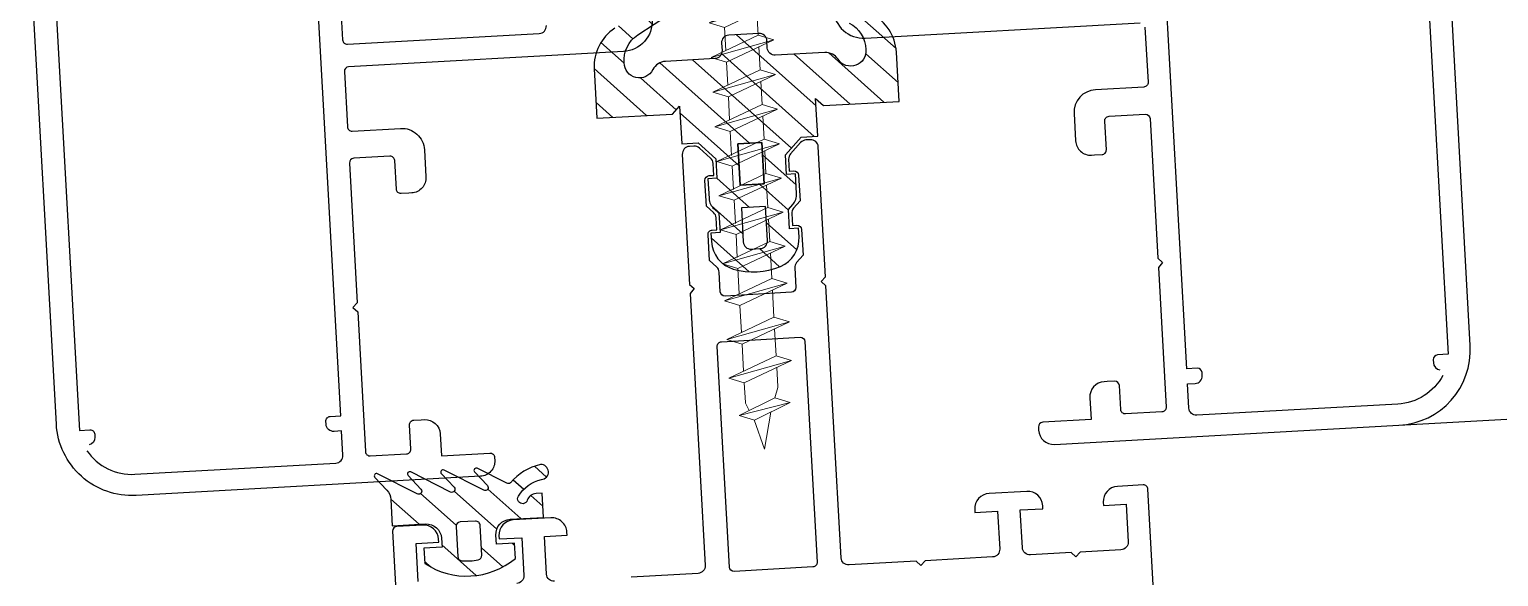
# Model space of a CAD drawing. Header units: millimetres. Extents: x 62878 to 70819, y -67946 to -61850.
# Drawn here: x 65421.4 to 65431.11, y -61867.09 to -61863.47 of the extents above; entities that cross this region are included whole.
import ezdxf

# ---------------------------------------------------------------- set-up
doc = ezdxf.new("R2010")
doc.units = ezdxf.units.MM
doc.layers.add('DOGRAMA', color=171, linetype='Continuous', lineweight=0)
pattern_1 = [(318.1812695789886, (65316.93944634878, -61880.6835361306), (-0.105850711643567, -0.1183097178787543), [])]

# ---------------------------------------------------------------- blocks, each defined once
blk = doc.blocks.new('a2we')
at = {"lineweight": 5, "ltscale": 0.5}
for p, q in [((-196.0144480926461, -415.2868589025547), (-196.5925912144022, -417.2488821181558)), ((-196.0144480926461, -415.2868589025547), (-195.4639709594615, -417.7110762494052)), ((-197.5747968978259, -417.6063757508618), (-196.5747276986959, -417.2423803302317)), ((-196.5747276986959, -417.2423803302317), (-194.1582851917165, -418.2620245979042)), ((-194.1582851917165, -418.2620245979042), (-197.5747968978259, -417.6063757508618)), ((-195.1583543907882, -418.6260200186506), (-197.5747968978259, -417.6063757508618)), ((-197.1143788935161, -419.7428166739272), (-197.1143788935161, -418.4283854465556)), ((-196.8896500078097, -417.895480952812), (-197.0961171580722, -418.3448917148726)), ((-194.1582851917165, -418.2620245979042), (-195.1583543907882, -418.6260200186506)), ((-195.1583543907882, -418.6260200186506), (-194.9264251741961, -419.2953524503964)), ((-194.9154016761394, -420.634479622855), (-194.9154016761394, -419.3608343693425)), ((-198.1144480926461, -420.1068120946153), (-197.1143788935161, -419.7428166739268)), ((-194.9154016761721, -421.4039929561312), (-198.1144480926461, -420.1068120946153)), ((-193.9153324771005, -421.0399975355008), (-198.1144480926461, -420.1068120946153)), ((-197.1143788935161, -419.7428166739268), (-193.9153324771005, -421.0399975355008)), ((-197.1143788935161, -419.7428166739268), (-193.9153324771005, -421.0399975355008)), ((-197.1143788935161, -422.2969096404012), (-197.1143788935162, -420.512330007273)), ((-193.9153324771005, -421.0399975355008), (-194.9154016761721, -421.4039929561312)), ((-194.9154016761721, -423.1885725893157), (-194.9154016761721, -421.4039929561312)), ((-198.1144480926461, -422.6609050610894), (-197.1143788935161, -422.2969096404012)), ((-197.1143788935161, -422.2969096404012), (-193.9153324771005, -423.594090501975)), ((-197.1143788935161, -422.2969096404012), (-193.9153324771005, -423.594090501975)), ((-194.9154016761721, -423.9580859226053), (-198.1144480926461, -422.6609050610894)), ((-193.9153324771005, -423.594090501975), (-198.1144480926461, -422.6609050610894)), ((-197.1143788935161, -424.8510026068752), (-197.1143788935162, -423.0664229737469)), ((-193.9153324771005, -423.594090501975), (-194.9154016761721, -423.9580859226053)), ((-194.9154016761721, -425.7426655557898), (-194.9154016761721, -423.9580859226053)), ((-198.1144480926461, -425.2149980275636), (-197.1143788935161, -424.8510026068752)), ((-194.9154016761721, -426.5121788890793), (-198.1144480926461, -425.2149980275636)), ((-193.9153324771005, -426.1481834684492), (-198.1144480926461, -425.2149980275636)), ((-197.1143788935161, -424.8510026068752), (-193.9153324771005, -426.1481834684492)), ((-197.1143788935161, -424.8510026068752), (-193.9153324771005, -426.1481834684492)), ((-197.1143788935161, -427.3050955733496), (-197.1143788935162, -425.6205159402211)), ((-193.9153324771005, -426.1481834684492), (-194.9154016761721, -426.5121788890793)), ((-194.9154016761721, -428.1967585222638), (-194.9154016761721, -426.5121788890793)), ((-198.1144480926461, -427.669090994038), (-197.1143788935161, -427.3050955733496)), ((-194.9154016761721, -428.9662718555534), (-198.1144480926461, -427.669090994038)), ((-193.9153324771005, -428.6022764349236), (-198.1144480926461, -427.669090994038)), ((-197.1143788935161, -427.3050955733496), (-193.9153324771005, -428.6022764349236)), ((-197.1143788935161, -427.3050955733496), (-193.9153324771005, -428.6022764349236)), ((-197.1143788935161, -429.5591885398237), (-197.1143788935161, -428.0237477951896)), ((-193.9153324771005, -428.6022764349236), (-194.9154016761721, -428.9662718555534)), ((-194.9154016761721, -430.450851488738), (-194.9154016761721, -428.9662718555534)), ((-198.1144480926461, -429.9231839605702), (-197.1143788935161, -429.5591885398237)), ((-194.9154016761721, -431.2203648220857), (-198.1144480926461, -429.9231839605702)), ((-193.9153324771005, -430.8563694013976), (-198.1144480926461, -429.9231839605702)), ((-197.1143788935161, -429.5591885398237), (-193.9153324771005, -430.8563694013976)), ((-197.1143788935161, -429.5591885398237), (-193.9153324771005, -430.8563694013976)), ((-197.1143788935161, -431.8132815063559), (-197.1143788935161, -430.2778407616635)), ((-193.9153324771005, -430.8563694013976), (-194.9154016761721, -431.2203648220857)), ((-198.1144480926461, -432.177276926986), (-197.1143788935161, -431.8132815063559)), ((-197.1143788935161, -431.8132815063559), (-193.9153324771005, -433.1104623678716)), ((-197.1143788935161, -431.8132815063559), (-193.9153324771005, -433.1104623678716)), ((-194.9154016761721, -432.7049444552304), (-194.9154016761721, -431.2203648220857)), ((-194.9154016761721, -433.4744577885599), (-198.1144480926461, -432.177276926986)), ((-193.9153324771005, -433.1104623678716), (-198.1144480926461, -432.177276926986)), ((-197.1143788935161, -434.0673744728301), (-197.1143788935161, -432.5319337281958)), ((-198.1144480926461, -434.4313698935184), (-197.1143788935161, -434.0673744728301)), ((-197.1143788935161, -434.0673744728301), (-193.9153324771005, -435.364555334404)), ((-197.1143788935161, -434.0673744728301), (-193.9153324771005, -435.364555334404)), ((-193.9153324771005, -433.1104623678716), (-194.9154016761721, -433.4744577885599)), ((-194.9154016761721, -434.9590374217446), (-194.9154016761721, -433.4744577885599)), ((-194.9154016761721, -435.7285507550341), (-198.1144480926461, -434.4313698935184)), ((-193.9153324771005, -435.364555334404), (-198.1144480926461, -434.4313698935184)), ((-197.1143788935161, -436.3642339800811), (-197.1143788935161, -434.7860266946118)), ((-193.9153324771005, -435.364555334404), (-194.9154016761721, -435.7285507550341)), ((-194.9154016761721, -437.2558969289955), (-194.9154016761721, -435.7285507550341)), ((-198.1144480926461, -436.7282294008277), (-197.1143788935161, -436.3642339800811)), ((-194.9154016761721, -438.0254102623434), (-198.1144480926461, -436.7282294008277)), ((-193.9153324771005, -437.6614148416551), (-198.1144480926461, -436.7282294008277)), ((-197.1143788935161, -436.3642339800811), (-193.9153324771005, -437.6614148416551)), ((-197.1143788935161, -436.3642339800811), (-193.9153324771005, -437.6614148416551)), ((-197.1143788935161, -438.6610934873901), (-197.1143788935161, -437.1337473134849)), ((-193.9153324771005, -437.6614148416551), (-194.9154016761721, -438.0254102623434)), ((-198.1144480926461, -439.0250889080787), (-197.1143788935161, -438.6610934873901)), ((-197.1143788935161, -438.6610934873901), (-193.9153324771005, -439.9582743489061)), ((-197.1143788935161, -438.6610934873901), (-193.9153324771005, -439.9582743489061)), ((-194.9154016761721, -439.5527564362646), (-194.9154016761721, -438.0254102623434)), ((-194.9154016761721, -440.3222697695944), (-198.1144480926461, -439.0250889080787)), ((-193.9153324771005, -439.9582743489061), (-198.1144480926461, -439.0250889080787)), ((-197.1143788935161, -440.9579529946993), (-197.1143788935161, -439.430606820736)), ((-193.9153324771005, -439.9582743489061), (-194.9154016761721, -440.3222697695944)), ((-194.9154016761721, -441.849615943574), (-194.9154016761721, -440.3222697695944)), ((-198.1144480926461, -441.3219484153295), (-197.1143788935161, -440.9579529946993)), ((-194.9154016761721, -442.6191292769035), (-198.1144480926461, -441.3219484153295)), ((-193.9153324771005, -442.2551338562151), (-198.1144480926461, -441.3219484153295)), ((-197.1143788935161, -440.9579529946993), (-193.9153324771005, -442.2551338562151)), ((-197.1143788935161, -443.2537258831643), (-197.1143788935161, -441.7274663280053)), ((-193.9153324771005, -442.2551338562151), (-194.9154016761721, -442.6191292769035)), ((-194.9154016761721, -444.1453888320787), (-194.9154016761721, -442.6191292769035)), ((-198.1144480926461, -443.6177213039109), (-197.1143788935161, -443.2537258831643)), ((-194.9154016761721, -444.9149021654266), (-198.1144480926461, -443.6177213039109)), ((-193.9153324771005, -444.5509067447383), (-198.1144480926461, -443.6177213039109)), ((-197.1143788935161, -443.2537258831643), (-193.9153324771005, -444.5509067447383)), ((-197.1143788935161, -445.5538642814245), (-197.1143788935161, -444.0232392165685)), ((-193.9153324771005, -444.5509067447383), (-194.9154016761721, -444.9149021654266)), ((-198.1144480926461, -445.9178597020545), (-197.1143788935161, -445.5538642814245)), ((-197.1143788935161, -445.5538642814245), (-193.9153324771005, -446.8510451429402)), ((-197.1143788935161, -445.5538642814245), (-193.9153324771005, -446.8510451429402)), ((-194.9154016761721, -446.4455272302989), (-194.9154016761721, -444.9149021654266)), ((-193.9153324771005, -446.8510451429402), (-198.1144480926461, -445.9178597020545)), ((-194.9154016761721, -447.2150405636282), (-198.1144480926461, -445.9178597020545)), ((-197.1143788935161, -447.8540026795677), (-197.1143788935161, -446.3233776147298)), ((-193.9153324771005, -446.8510451429402), (-194.9154016761721, -447.2150405636282)), ((-194.9154016761721, -448.7456656284821), (-194.9154016761721, -447.2150405636282)), ((-197.1143788935161, -447.8540026795677), (-198.1144480926461, -448.2179981003141)), ((-194.9154016761721, -449.5151789618299), (-198.1144480926461, -448.2179981003141)), ((-198.1144480926461, -448.2179981003141), (-193.9153324771005, -449.1511835411412)), ((-193.9153324771005, -449.1511835411412), (-197.1143788935161, -447.8540026795677)), ((-197.1143788935161, -450.1541410778275), (-197.1143788935161, -448.6235160129718)), ((-193.9153324770423, -449.1511835411412), (-194.9154016761721, -449.5151789618299)), ((-194.9154016761723, -451.0458040266858), (-194.9154016761721, -449.5151789618299)), ((-198.1144480926461, -450.5181364984577), (-197.1143788935161, -450.1541410778275)), ((-194.9154016761721, -451.8153173600317), (-198.1144480926461, -450.5181364984577)), ((-193.9153324770423, -451.4513219393434), (-198.1144480926461, -450.5181364984577)), ((-197.1143788935161, -450.1541410778275), (-193.9153324770423, -451.4513219393434)), ((-197.1143788935161, -453.2868589025547), (-197.1143788935162, -450.9236544111328)), ((-193.9153324770423, -451.4513219393434), (-194.9154016761721, -451.8153173600317)), ((-194.9154016761721, -453.2868589025547), (-194.9154016761721, -451.8153173600317)), ((-192.7980524524961, -453.2868589025547), (-199.230843732796, -453.2868589025547)), ((-199.230843732796, -454.5827171301502), (-199.230843732796, -453.2868589025547)), ((-192.7980524524961, -454.5827171301502), (-192.7980524524961, -453.2868589025547))]:
    blk.add_line(p, q, dxfattribs=at)
blk.add_lwpolyline([(-196.4690204826777, -455.6637351848848), (-196.1125089353335, -455.3998333582319), (-195.9163872499585, -455.3998333582319), (-195.5598757026143, -455.6637351848848)], dxfattribs=at)
for centre, radius, start, end in [((-196.9143788935627, -418.4283854465556), 0.2, 155.3251238657465, 180), ((-195.115401676151, -419.3608343693425), 0.2, 0, 19.11162363728389), ((-195.6603624057317, -449.5292358589606), 6.187568978619671, 234.757305859688, 262.4904896380407), ((-196.3685337795604, -449.5292358589606), 6.187568978619673, 277.5095103619591, 305.2426941403116)]:
    blk.add_arc(centre, radius, start, end, dxfattribs=at)

msp = doc.modelspace()

# ---------------------------------------------------------------- hatches: boundary and pattern name
at = {"layer": 'DOGRAMA', "lineweight": -2}
h = msp.add_hatch(dxfattribs=at)
h.set_pattern_fill('ANSI31', color=256, scale=0.05, angle=691.1789578789887, style=0)
h.set_pattern_definition(pattern_1)
edge = h.paths.add_edge_path(flags=16)
edge.add_arc((65426.16725223663, -61864.87612544267), 0.04999999998819283, 183.1812695682473, 273.1812695682473)
edge.add_line((65426.17002699183, -61864.92604839063), (65426.22993452938, -61864.92271868436))
edge.add_arc((65426.22715977419, -61864.87279573637), 0.05000000002411278, 273.181269557609, 363.181269557609)
edge.add_line((65426.27708272218, -61864.87002098118), (65426.26459632369, -61864.64536771535))
edge.add_line((65426.26459632369, -61864.64536771535), (65426.10484289019, -61864.65424693201))
edge.add_line((65426.10484289019, -61864.65424693201), (65426.11732928867, -61864.87890019787))
h.paths.add_polyline_path([(65426.09651862457, -61864.50447808811), (65426.25627205805, -61864.49559887144), (65426.24101090443, -61864.22102265764), (65426.08125747085, -61864.22990187432)], flags=16)
edge = h.paths.add_edge_path()
edge.add_arc((65426.28630727511, -61864.85579157438), 0.2000000000085256, 292.6150507041485, 363.1812695861684)
edge.add_line((65426.48599906697, -61864.84469255351), (65426.48287444632, -61864.78847488214))
edge.add_line((65426.48287444632, -61864.78847488214), (65426.42296690873, -61864.7918045884))
edge.add_line((65426.42296690873, -61864.7918045884), (65426.41584775972, -61864.66371800844))
edge.add_line((65426.41584775972, -61864.66371800844), (65426.44480681922, -61864.63135036442))
edge.add_arc((65426.3702810127, -61864.56467275084), 0.09999999995001078, 318.1812695971738, 363.181269594147)
edge.add_line((65426.47012690858, -61864.5591232404), (65426.46289620877, -61864.42902965678))
edge.add_line((65426.46289620877, -61864.42902965678), (65426.40298867123, -61864.43235936303))
edge.add_line((65426.40298867123, -61864.43235936303), (65426.39586952222, -61864.30427278308))
edge.add_line((65426.39586952222, -61864.30427278308), (65426.50121341646, -61864.18652953679))
edge.add_line((65426.50121341646, -61864.18652953679), (65426.60933081725, -61864.1805202899))
edge.add_line((65426.60933081725, -61864.1805202899), (65426.59545704122, -61863.93090555003))
edge.add_line((65426.59545704122, -61863.93090555003), (65426.64815474437, -61863.97805374283))
edge.add_line((65426.64815474437, -61863.97805374283), (65427.14738422402, -61863.95030619072))
edge.add_line((65427.14738422402, -61863.95030619072), (65427.12924884771, -61863.62401742682))
edge.add_arc((65426.82971115992, -61863.64066595806), 0.3000000000038233, 3.181269574413443, 63.18126957483195)
edge.add_line((65426.96506195282, -61863.37293444542), (65426.52662294094, -61863.15128303315))
edge.add_arc((65426.51308786165, -61863.17805618442), 0.03000000000463215, 63.18126959164946, 153.1812695916495)
edge.add_line((65426.48631471038, -61863.16452110514), (65426.45924455181, -61863.21806740764))
edge.add_arc((65426.48601770308, -61863.23160248696), 0.03000000001455225, 153.1812695233731, 243.1812695233731)
edge.add_line((65426.47248262376, -61863.25837563822), (65426.81817671911, -61863.43314016047))
edge.add_arc((65426.7279428572, -61863.61162783557), 0.1999999999898045, 1.2616722410542138, 63.18126958258631, ccw=False)
edge.add_arc((65426.82842339153, -61863.61749663728), 0.1000000000183965, -146.8187304233707, 5.896117168842579, ccw=False)
edge.add_arc((65426.6610347373, -61863.7269545672), 0.0999999999576635, 33.18126957985147, 93.18126958142851)
edge.add_line((65426.65548522687, -61863.62710867131), (65426.3291939119, -61863.64524418941))
edge.add_arc((65426.32641915669, -61863.59532124143), 0.05000000001079462, 183.181269575184, 273.18126958350877, ccw=False)
edge.add_line((65426.27649620871, -61863.59809599664), (65426.27372227846, -61863.54818789099))
edge.add_arc((65426.22379933047, -61863.55096264619), 0.05000000001725181, 3.181269566396494, 93.1812695663965)
edge.add_line((65426.22102457527, -61863.50103969821), (65426.02133278344, -61863.5121387191))
edge.add_arc((65426.02410753862, -61863.56206166708), 0.05000000000877572, 93.18126954188484, 183.1812695418848)
edge.add_line((65425.97418459065, -61863.56483642226), (65425.97695852093, -61863.61474452792))
edge.add_arc((65425.92703557298, -61863.61751928312), 0.04999999998819283, -86.81873043175278, 3.1812695682472736, ccw=False)
edge.add_line((65425.92981032818, -61863.66744223108), (65425.60351901321, -61863.6855777492))
edge.add_arc((65425.60906852363, -61863.78542364515), 0.1000000000135169, 93.18126957541531, 153.1812695742463)
edge.add_arc((65425.43058084853, -61863.69518978321), 0.09999999998844493, 180.4664219821648, 333.18126957604454, ccw=False)
edge.add_arc((65425.52979210603, -61863.67822196063), 0.1999999999921212, 123.18126958005169, 185.1008669215455, ccw=False)
edge.add_line((65425.42033417609, -61863.51083330638), (65425.74453173968, -61863.298835699))
edge.add_arc((65425.72811305021, -61863.27372740083), 0.03000000000877559, 303.1812695181627, 393.1812695065324)
edge.add_line((65425.75322134837, -61863.25730871137), (65425.72038396938, -61863.20709211509))
edge.add_arc((65425.69527567123, -61863.22351080458), 0.03000000000854263, 33.18126956826367, 123.1812695682637)
edge.add_line((65425.67885698174, -61863.19840250643), (65425.26768172198, -61863.4672761226))
edge.add_arc((65425.43186861688, -61863.71835910398), 0.2999999999961904, 123.1812695777479, 183.1812695786529)
edge.add_line((65425.1323309291, -61863.73500763524), (65425.15046630541, -61864.06129639914))
edge.add_line((65425.15046630541, -61864.06129639914), (65425.6496957851, -61864.03354884704))
edge.add_line((65425.6496957851, -61864.03354884704), (65425.69684397782, -61863.98085114386))
edge.add_line((65425.69684397782, -61863.98085114386), (65425.71071775391, -61864.23046588369))
edge.add_line((65425.71071775391, -61864.23046588369), (65425.81883515462, -61864.22445663677))
edge.add_line((65425.81883515462, -61864.22445663677), (65425.93657840094, -61864.32980053104))
edge.add_line((65425.93657840094, -61864.32980053104), (65425.94369754995, -61864.45788711098))
edge.add_line((65425.94369754995, -61864.45788711098), (65425.8837900124, -61864.46121681722))
edge.add_line((65425.8837900124, -61864.46121681722), (65425.89102071215, -61864.59131040082))
edge.add_arc((65425.9908666081, -61864.58576089035), 0.1000000000163434, 183.1812696045521, 228.1812696038768)
edge.add_line((65425.92418899448, -61864.66028669693), (65425.9565566385, -61864.68924575635))
edge.add_line((65425.9565566385, -61864.68924575635), (65425.96367578745, -61864.81733233633))
edge.add_line((65425.96367578745, -61864.81733233633), (65425.90376824985, -61864.82066204258))
edge.add_line((65425.90376824985, -61864.82066204258), (65425.90689287061, -61864.87687971396))
edge.add_arc((65426.10658466248, -61864.86578069312), 0.2000000000060472, 183.1812695799247, 253.7474884631098)
edge.add_arc((65426.18228979428, -61864.6060905258), 0.4704999999704453, 253.7474884585307, 292.6150506927401)
h = msp.add_hatch(dxfattribs=at)
h.set_pattern_fill('ANSI31', color=256, scale=0.05, angle=691.1789578789887, style=0)
h.set_pattern_definition(pattern_1)
edge = h.paths.add_edge_path()
edge.add_arc((65423.68838619204, -61866.5871590589), 0.100000000026465, 3.1812696043206756, 43.18126960471818, ccw=False)
edge.add_line((65423.78823208799, -61866.58160954843), (65423.7978370686, -61866.75442081009))
edge.add_line((65423.7978370686, -61866.75442081009), (65424.01749803966, -61866.74221188716))
edge.add_arc((65424.0230475501, -61866.84205778308), 0.0999999999856693, 3.181269588827888, 93.18126958882789, ccw=False)
edge.add_line((65424.12289344602, -61866.83650827264), (65424.12622315226, -61866.89641581022))
edge.add_line((65424.12622315226, -61866.89641581022), (65424.00640807712, -61866.90307522271))
edge.add_line((65424.00640807712, -61866.90307522271), (65424.01195758757, -61867.00292111865))
edge.add_arc((65424.28929723365, -61866.58688900367), 0.4999999999868663, 236.3113719344277, 310.0511672257827)
edge.add_line((65424.61103296313, -61866.9696240561), (65424.60548345271, -61866.86977816017))
edge.add_line((65424.60548345271, -61866.86977816017), (65424.48566837757, -61866.87643757268))
edge.add_line((65424.48566837757, -61866.87643757268), (65424.4823386713, -61866.81653003514))
edge.add_arc((65424.58218456723, -61866.81098052473), 0.1000000000058484, 93.18126957171557, 183.1812695714843, ccw=False)
edge.add_line((65424.57663505682, -61866.7111346288), (65424.79629602787, -61866.69892570586))
edge.add_line((65424.79629602787, -61866.69892570586), (65424.78744594581, -61866.53969645803))
edge.add_line((65424.78744594581, -61866.53969645803), (65424.74802739073, -61866.54188737112))
edge.add_arc((65424.75163457253, -61866.60678720348), 0.06500000001342801, 93.18126959702768, 161.5906051125543)
edge.add_arc((65424.65894447252, -61866.57593642978), 0.03268943073135142, 147.7509904633256, 341.5906051069649, ccw=False)
edge.add_arc((65424.83771913595, -61866.68559022607), 0.2424115900483724, 102.87196379941469, 148.3787362061641, ccw=False)
edge.add_arc((65424.77962072298, -61866.39941031437), 0.05002797726410464, 274.6958746364946, 452.209110931615)
edge.add_arc((65424.86151310065, -61866.7116285259), 0.3717812401706047, 103.0297699993806, 139.6812904895443)
edge.add_arc((65424.56477596977, -61866.45610801978), 0.01999999996497873, 243.1812695942339, 311.56693247170955, ccw=False)
edge.add_line((65424.5557525836, -61866.47395678726), (65424.35938193344, -61866.37468224562))
edge.add_arc((65424.3526143938, -61866.38806882126), 0.01500000000880942, 63.18126960418842, 223.1812696135884)
edge.add_line((65424.34167650822, -61866.39833345273), (65424.42593108069, -61866.48811425752))
edge.add_arc((65424.41134723324, -61866.50180043278), 0.01999999999280479, -116.818730479968, 43.181269523951585, ccw=False)
edge.add_line((65424.40232384703, -61866.51964920027), (65424.13972096242, -61866.38689116857))
edge.add_arc((65424.13295342278, -61866.40027774421), 0.01499999999903339, 63.18126961645221, 223.1812695933226)
edge.add_line((65424.12201553721, -61866.41054237567), (65424.20627010961, -61866.50032318043))
edge.add_arc((65424.19168626218, -61866.51400935572), 0.01999999999680408, -116.81873036814932, 43.181269627540416, ccw=False)
edge.add_line((65424.18266287601, -61866.53185812323), (65423.92005999135, -61866.3991000915))
edge.add_arc((65423.91329245172, -61866.41248666713), 0.01499999999903339, 63.18126961645221, 223.1812695933226)
edge.add_line((65423.90235456614, -61866.4227512986), (65423.98660913862, -61866.51253210338))
edge.add_arc((65423.97202529117, -61866.52621827865), 0.01999999999778379, -116.81873045196159, 43.18126953915089, ccw=False)
edge.add_line((65423.96300190497, -61866.54406704615), (65423.70039902033, -61866.41130901445))
edge.add_arc((65423.69363148067, -61866.42469559007), 0.01499999998940142, 63.18126950442712, 223.1812695135068)
edge.add_line((65423.68269359509, -61866.43496022151), (65423.76130542924, -61866.51872818245))
edge = h.paths.add_edge_path(flags=16)
edge.add_line((65424.3895187916, -61866.94849049608), (65424.37860811812, -61866.75218741842))
edge.add_arc((65424.34865434932, -61866.75385227155), 0.03000000002584965, 3.181269598153307, 93.18126959815332)
edge.add_line((65424.34698949618, -61866.72389850275), (65424.2471436003, -61866.72944801317))
edge.add_arc((65424.24880845343, -61866.75940178195), 0.03000000000365163, 93.18126958659215, 183.181269585821)
edge.add_line((65424.21885468464, -61866.76106663508), (65424.22976535817, -61866.95736971276))
edge.add_arc((65424.25971912693, -61866.95570485963), 0.02999999998226117, 183.1812696027803, 265.4148354353383)
edge.add_arc((65424.28929723379, -61866.58688900373), 0.3999999999334902, 265.4148353883166, 280.9477037246741)
edge.add_arc((65424.35956502282, -61866.95015534924), 0.02999999999829086, 280.9477038094695, 363.1812696289872)

# ---------------------------------------------------------------- linework, layer by layer
msp.add_line((65430.4512323564, -61866.09025654483), (65477.14179107326, -61863.49515997311), dxfattribs=at)
at = {"layer": 'DOGRAMA', "lineweight": -2, "ltscale": 0.5}
for points in [[(65428.77264346518, -61863.45935568503), (65428.79289917823, -61863.82379320517, -0.4142135623730951), (65428.76461026255, -61863.85541182705), (65428.44510339559, -61863.87317026041, 0.4142135623730951), (65428.30365881733, -61864.03126336994), (65428.31364793608, -61864.21098598262, 0.4142135623730951), (65428.41904334246, -61864.30528236812), (65428.43901252159, -61864.30417246603), (65428.48893546959, -61864.30139771081, 0.4142135623730951), (65428.51722438524, -61864.26977908892), (65428.50668031546, -61864.08007188665, -0.4142135623730951), (65428.53496923111, -61864.04845326477), (65428.77459938134, -61864.03513443973, -0.4142135623730951), (65428.80621800324, -61864.06342335539), (65428.85755097462, -61864.98699789275), (65428.88916959656, -61865.01528680837), (65428.86088068088, -61865.04690543031), (65428.91221365231, -61865.97047996767, -0.4142135623730951), (65428.88392473666, -61866.00209858957), (65428.6442945864, -61866.01541741459, -0.4142135623730951), (65428.61267596449, -61865.98712849895), (65428.60379674784, -61865.82737506543, 0.4142135623730951), (65428.57217812591, -61865.7990861498), (65428.52225517797, -61865.80186090498), (65428.50228599883, -61865.80297080707, 0.4142135623730951), (65428.40798961328, -61865.90836621342), (65428.41603640337, -61866.05314276252), (65428.09652953641, -61866.07090119587, 0.4142135623730951), (65428.06824062076, -61866.10251981778), (65428.0693505228, -61866.12248899699, 0.4142135623730951), (65428.17474592922, -61866.21678538249), (65430.4512323564, -61866.09025654483, 0.4142135623730951), (65430.92271428393, -61865.56327951308), (65430.74457499934, -61862.35822625372, 0.4142135623730951)], [(65425.51488797348, -61863.41006921312, -0.4142135623730951), (65425.32629520244, -61863.6208600258), (65423.50909989655, -61863.72186111548, 0.4142135623730951), (65423.4808109809, -61863.7534797374), (65423.50106669391, -61864.11791725755, 0.4142135623730951), (65423.53268531583, -61864.14620617319), (65423.8521921828, -61864.12844773984, -0.4142135623730951), (65424.01028529234, -61864.26989231812), (65424.02027441106, -61864.44961493078, -0.4142135623730951), (65423.92597802559, -61864.55501033714), (65423.90600884641, -61864.5561202392), (65423.85608589843, -61864.55889499444, -0.4142135623730951), (65423.82446727651, -61864.53060607878), (65423.81392320668, -61864.3408988765, 0.4142135623730951), (65423.78230458484, -61864.31260996086), (65423.54267443455, -61864.32592878588, 0.4142135623730951), (65423.51438551895, -61864.3575474078), (65423.56571849036, -61865.28112194514), (65423.53742957464, -61865.31274056705), (65423.56904819659, -61865.3410294827), (65423.62038116797, -61866.26460402003, 0.4142135623730951), (65423.65199978989, -61866.29289293571), (65423.89162994015, -61866.27957411067, 0.4142135623730951), (65423.9199188558, -61866.24795548878), (65423.91103963913, -61866.08820205528, -0.4142135623730951), (65423.93932855476, -61866.05658343337), (65423.98925150274, -61866.05380867816), (65424.00922068189, -61866.05269877608, -0.4142135623730951), (65424.11461608827, -61866.14699516162), (65424.12266287838, -61866.29177171069), (65424.4421697454, -61866.27401327735, -0.4142135623730951), (65424.47378836724, -61866.302302193), (65424.47489826936, -61866.32227137218, -0.4142135623730951), (65424.38060188384, -61866.42766677855), (65422.10411545659, -61866.55419561618, -0.4142135623730951), (65421.57713842487, -61866.08271368862), (65421.3989991403, -61862.87766042927, -0.4142135623730951)], [(65430.74116070649, -61865.76038473747, -0.2621398995659221), (65430.44346304181, -61865.95047229053), (65429.11551262595, -61866.02428077917, -0.4142135623730951), (65429.06281492276, -61865.9771325864), (65429.0539357061, -61865.81737915293), (65429.10385865405, -61865.8146043977, 0.4142135623730951), (65429.15100684676, -61865.76190669452), (65429.14989694472, -61865.74193751534, 0.4142135623730951), (65429.11827832281, -61865.71364859969), (65429.04838619565, -61865.71753325699), (65428.89688456112, -61862.99174029809), (65430.62421856073, -61862.89573376779), (65430.77572019522, -61865.62152672668), (65430.70582806812, -61865.62541138398, 0.4142135623730951), (65430.67753915243, -61865.65703000587), (65430.67864905456, -61865.67699918506, 0.3618128521052944), (65430.7222571799, -61865.72382405703)], [(65421.77941677575, -61866.25848524411, 0.2621398995659221), (65422.09634614206, -61866.41441136187), (65423.42429655788, -61866.34060287324, 0.4142135623730951), (65423.47144475068, -61866.28790517007), (65423.462565534, -61866.12815173659), (65423.41264258605, -61866.13092649178, -0.4142135623730951), (65423.35994488286, -61866.08377829904), (65423.35883498075, -61866.06380911983, -0.4142135623730951), (65423.38712389643, -61866.03219049795), (65423.4570160236, -61866.02830584065), (65423.30551438906, -61863.30251288177), (65421.57818038943, -61863.39851941208), (65421.72968202396, -61866.12431237097), (65421.79957415111, -61866.12042771366, -0.4142135623730951), (65421.83119277303, -61866.14871662932), (65421.83230267513, -61866.16868580852, -0.3618128521052944), (65421.79415224359, -61866.2200548829)], [(65426.71303872464, -61863.34347508804, 0.4142135623730951), (65426.92382953734, -61863.53206785905), (65428.74102484331, -61863.43106676934, -0.4142135623730951)], [(65429.37705308772, -61877.03673720751), (65428.79213468917, -61866.51297977651, 0.4142135623732619), (65428.76051606728, -61866.48469086086), (65428.59077804418, -61866.49412502859, 0.4142135623730951), (65428.49648165869, -61866.59952043492), (65428.49759156076, -61866.61948961412), (65428.64736040464, -61866.61116534848), (65428.66123418074, -61866.8607800883, -0.4142135623730951), (65428.61408598797, -61866.91347779147), (65428.34450206892, -61866.92846146961), (65428.3162131533, -61866.96008009155), (65428.28459453141, -61866.93179117587), (65428.01501061235, -61866.946774854, -0.4142135623730951), (65427.96231290914, -61866.89962666125), (65427.94843913311, -61866.65001192146), (65428.09820797704, -61866.64168765579), (65428.09709807493, -61866.62171847661, 0.4142135623728953), (65427.9917026686, -61866.52742209109), (65427.7420879288, -61866.54129586718, 0.4142135623729619), (65427.64779154327, -61866.64669127353), (65427.64890144534, -61866.6666604527), (65427.79867028926, -61866.65833618707), (65427.81254406529, -61866.90795092691, -0.4142135623731395), (65427.76539587254, -61866.96064863006), (65427.31922547197, -61866.98544711841), (65427.29093655632, -61867.01706574034), (65427.25931793442, -61866.98877682468), (65426.81685986123, -61867.01336897908, -0.4142135623730951), (65426.76416215806, -61866.96622078634), (65426.66427097043, -61865.16899465957), (65426.6326523485, -61865.14070574394), (65426.66094126416, -61865.10908712204), (65426.61321547455, -61864.25041241704, 0.4142135623730951), (65426.56051777137, -61864.20326422427), (65426.5312735855, -61864.20488963826, 0.1989123673795887), (65426.49678543749, -61864.2214737794), (65426.43010782379, -61864.29599958593, 0.1989123673797732), (65426.4174477791, -61864.33211314798), (65426.4218479483, -61864.41128028178), (65426.4518017171, -61864.40961542865, -0.4142135623730951), (65426.48342033897, -61864.43790434429), (65426.49285450671, -61864.60764236739), (65426.45008606136, -61864.65544481132, 0.1989123673797732), (65426.43742601666, -61864.69155837331), (65426.44182618586, -61864.77072550711), (65426.4717799546, -61864.76906065398, -0.4142135623729841), (65426.5033985765, -61864.79734956968), (65426.51283274424, -61864.96708759271), (65426.47006429888, -61865.01489003663, 0.1989123673797501), (65426.45740425417, -61865.05100359867), (65426.46457917857, -61865.18009368046, -0.4142135623729288), (65426.43629026293, -61865.21171230235), (65425.99696832082, -61865.2361301482, -0.4142135623725959), (65425.96534969893, -61865.20784123255), (65425.95817477452, -61865.07875115075, 0.1989123673796753), (65425.94159063337, -61865.04426300272), (65425.89378818949, -61865.00149455735), (65425.88435402177, -61864.83175653427, -0.4142135623736503), (65425.91264293742, -61864.80013791237), (65425.94259670618, -61864.79847305924), (65425.93819653701, -61864.71930592542, 0.1989123673797502), (65425.92161239585, -61864.68481777736), (65425.87380995195, -61864.64204933202), (65425.86437578424, -61864.47231130893, -0.4142135623732063), (65425.89266469987, -61864.44069268703), (65425.92261846863, -61864.4390278339), (65425.91821829946, -61864.35986070007, 0.1989123673796753), (65425.90163415836, -61864.32537255202), (65425.82710835179, -61864.2586949384, 0.1989123673797207), (65425.79099478979, -61864.24603489369), (65425.76175060393, -61864.24766030765, 0.4142135623730951), (65425.71460241118, -61864.30035801085), (65425.76232820078, -61865.15903271582), (65425.79394682267, -61865.18732163149), (65425.76565790705, -61865.21894025338), (65425.86554909465, -61867.01616638014, -0.4142135623730951), (65425.81840090192, -61867.06886408331), (65425.37594282869, -61867.09345623771)], [(65423.968477072, -61867.12160707817), (65423.95460329593, -61866.87199233836), (65424.10437213984, -61866.86366807269), (65424.10326223776, -61866.84369889353, 0.4142135623728953), (65423.99786683137, -61866.74940250801), (65423.82812880831, -61866.75883667573, 0.4142135623729288), (65423.79983989265, -61866.79045529765), (65424.38475829121, -61877.31421272867, 0.4142135623729288)], [(65424.86986489059, -61867.12158443233, -0.4142135623730951), (65424.81716718741, -61867.07443623959), (65424.80329341132, -61866.82482149973), (65424.95306225522, -61866.81649723412), (65424.95195235314, -61866.79652805494, 0.4142135623729619), (65424.84655694679, -61866.70223166942), (65424.59694220695, -61866.71610544549, 0.4142135623728953), (65424.50264582149, -61866.82150085182), (65424.50375572358, -61866.84147003102), (65424.65352456746, -61866.83314576537), (65424.66739834352, -61867.08276050519, -0.4142135623730951), (65424.62025015074, -61867.13545820837)]]:
    msp.add_lwpolyline(points, format="xyb", dxfattribs=at)
at = {"layer": 'DOGRAMA', "linetype": 'ByBlock', "lineweight": -2}
msp.add_lwpolyline([(65423.44917877147, -61863.1843581306), (65423.469157009, -61863.54380335596, 0.4142135623730951), (65423.50077563088, -61863.5720922716), (65424.7688185092, -61863.50161348922, 0.4142135623730951), (65424.81596670198, -61863.44891578607)], format="xyb", dxfattribs=at)
at = {"layer": 'DOGRAMA', "lineweight": -2}
for points in [[(65425.26768172198, -61863.4672761226, 0.2679491924317952), (65425.1323309291, -61863.73500763524), (65425.15046630541, -61864.06129639914), (65425.6496957851, -61864.03354884704), (65425.69684397782, -61863.98085114386), (65425.71071775391, -61864.23046588369), (65425.81883515462, -61864.22445663677), (65425.93657840094, -61864.32980053104), (65425.94369754995, -61864.45788711098), (65425.8837900124, -61864.46121681722), (65425.89102071215, -61864.59131040082, 0.1989123673796753), (65425.92418899448, -61864.66028669693), (65425.9565566385, -61864.68924575635), (65425.96367578745, -61864.81733233633), (65425.90376824985, -61864.82066204258), (65425.90689287061, -61864.87687971396, 0.3180171180316094), (65426.05061044305, -61865.05778821057, 0.1712365548905719), (65426.36321483956, -61865.04041342177, 0.3180171180317411), (65426.48599906697, -61864.84469255351), (65426.48287444632, -61864.78847488214), (65426.42296690873, -61864.7918045884), (65426.41584775972, -61864.66371800844), (65426.44480681922, -61864.63135036442, 0.198912367379756), (65426.47012690858, -61864.5591232404), (65426.46289620877, -61864.42902965678), (65426.40298867123, -61864.43235936303), (65426.39586952222, -61864.30427278308), (65426.50121341646, -61864.18652953679), (65426.60933081725, -61864.1805202899), (65426.59545704122, -61863.93090555003), (65426.64815474437, -61863.97805374283), (65427.14738422402, -61863.95030619072), (65427.12924884771, -61863.62401742682, 0.2679491924317952), (65426.96506195282, -61863.37293444542)], [(65426.81817671911, -61863.43314016047, -0.2769467766270159), (65426.92789436963, -61863.60722412454, -0.7863209524829787), (65426.74472906439, -61863.67222560225, 0.2679491924310053), (65426.65548522687, -61863.62710867131), (65426.3291939119, -61863.64524418941, -0.4142135623730951), (65426.27649620871, -61863.59809599664), (65426.27372227846, -61863.54818789099, 0.4142135623730951), (65426.22102457527, -61863.50103969821), (65426.02133278344, -61863.5121387191, 0.4142135623730951), (65425.97418459065, -61863.56483642226), (65425.97695852093, -61863.61474452792, -0.4142135623730133), (65425.92981032818, -61863.66744223108), (65425.60351901321, -61863.6855777492, 0.2679491924310054), (65425.51982468607, -61863.74030671417, -0.7863209524829787), (65425.33058416198, -61863.69600383415, -0.2769467766270156), (65425.42033417609, -61863.51083330638), (65425.74453173968, -61863.298835699, 0.4142135623726812)]]:
    msp.add_lwpolyline(points, format="xyb", dxfattribs=at)
for points in [[(65426.09651862457, -61864.50447808811), (65426.25627205805, -61864.49559887144), (65426.24101090443, -61864.22102265764), (65426.08125747085, -61864.22990187432)], [(65426.25627205805, -61864.49559887144), (65426.09651862457, -61864.50447808811), (65426.08125747085, -61864.22990187432), (65426.24101090443, -61864.22102265764)]]:
    msp.add_lwpolyline(points, close=True, dxfattribs=at)
for points in [[(65426.11732928867, -61864.87890019787, 0.4142135623730951), (65426.17002699183, -61864.92604839063), (65426.22993452938, -61864.92271868436, 0.4142135623730951), (65426.27708272218, -61864.87002098118), (65426.26459632369, -61864.64536771535), (65426.10484289019, -61864.65424693201)], [(65423.76130542924, -61866.51872818245, -0.176326980708443), (65423.78823208799, -61866.58160954843), (65423.7978370686, -61866.75442081009), (65424.01749803966, -61866.74221188716, -0.4142135623726288), (65424.12289344602, -61866.83650827264), (65424.12622315226, -61866.89641581022), (65424.00640807712, -61866.90307522271), (65424.01195758757, -61867.00292111865, 0.3333333333332321), (65424.61103296313, -61866.9696240561), (65424.60548345271, -61866.86977816017), (65424.48566837757, -61866.87643757268), (65424.4823386713, -61866.81653003514, -0.4142135623730951), (65424.57663505682, -61866.7111346288), (65424.79629602787, -61866.69892570586), (65424.78744594581, -61866.53969645803), (65424.74802739073, -61866.54188737112, 0.3076847592325163), (65424.68996099683, -61866.58625990308, -1.128701775594264), (65424.63129780994, -61866.55849335295, -0.2012120834862478), (65424.78371635086, -61866.44927036192, 0.9785310008383128), (65424.7776923092, -61866.34941951792, 0.1612998685773607), (65424.57804586014, -61866.47107164261, -0.3075716929248266), (65424.5557525836, -61866.47395678726), (65424.35938193344, -61866.37468224562, 0.8390996311771568), (65424.34167650822, -61866.39833345273), (65424.42593108069, -61866.48811425752, -0.8390996311749109), (65424.40232384703, -61866.51964920027), (65424.13972096242, -61866.38689116857, 0.8390996311813727), (65424.12201553721, -61866.41054237567), (65424.20627010961, -61866.50032318043, -0.8390996311751685), (65424.18266287601, -61866.53185812323), (65423.92005999135, -61866.3991000915, 0.8390996311750223), (65423.90235456614, -61866.4227512986), (65423.98660913862, -61866.51253210338, -0.8390996311790603), (65423.96300190497, -61866.54406704615), (65423.70039902033, -61866.41130901445, 0.8390996311813727), (65423.68269359509, -61866.43496022151)], [(65424.3895187916, -61866.94849049608), (65424.37860811812, -61866.75218741842, 0.414213562374205), (65424.34698949618, -61866.72389850275), (65424.2471436003, -61866.72944801317, 0.4142135623730951), (65424.21885468464, -61866.76106663508), (65424.22976535817, -61866.95736971276, 0.3750467088372598), (65424.25732090208, -61866.98560884793, 0.0678788880673013), (65424.36526241117, -61866.97960937725, 0.3750467088370437)]]:
    msp.add_lwpolyline(points, format="xyb", close=True, dxfattribs=at)
at = {"layer": 'DOGRAMA', "lineweight": -2, "ltscale": 5}
msp.add_lwpolyline([(65426.52449577449, -61865.53731910161), (65426.60551862667, -61866.9950691822, -0.4142135623730951), (65426.57722971096, -61867.02668780409), (65426.05803105213, -61867.05554525829, -0.4142135623730951), (65426.02641243027, -61867.02725634266), (65425.94538957805, -61865.56950626205, -0.4142135623730951), (65425.97367849373, -61865.53788764014), (65426.49287715258, -61865.50903018597, -0.4142135623730951)], format="xyb", close=True, dxfattribs=at)

# ---------------------------------------------------------------- block references
at = {"layer": 'DOGRAMA', "linetype": 'ByBlock', "lineweight": -2, "xscale": -0.09999999999924403, "yscale": 0.1000000000058208, "zscale": 0.1, "rotation": 183.181269578282}
msp.add_blockref('a2we', (65448.13439888042, -61906.62484543941), dxfattribs=at)

doc.saveas('drawing.dxf')
